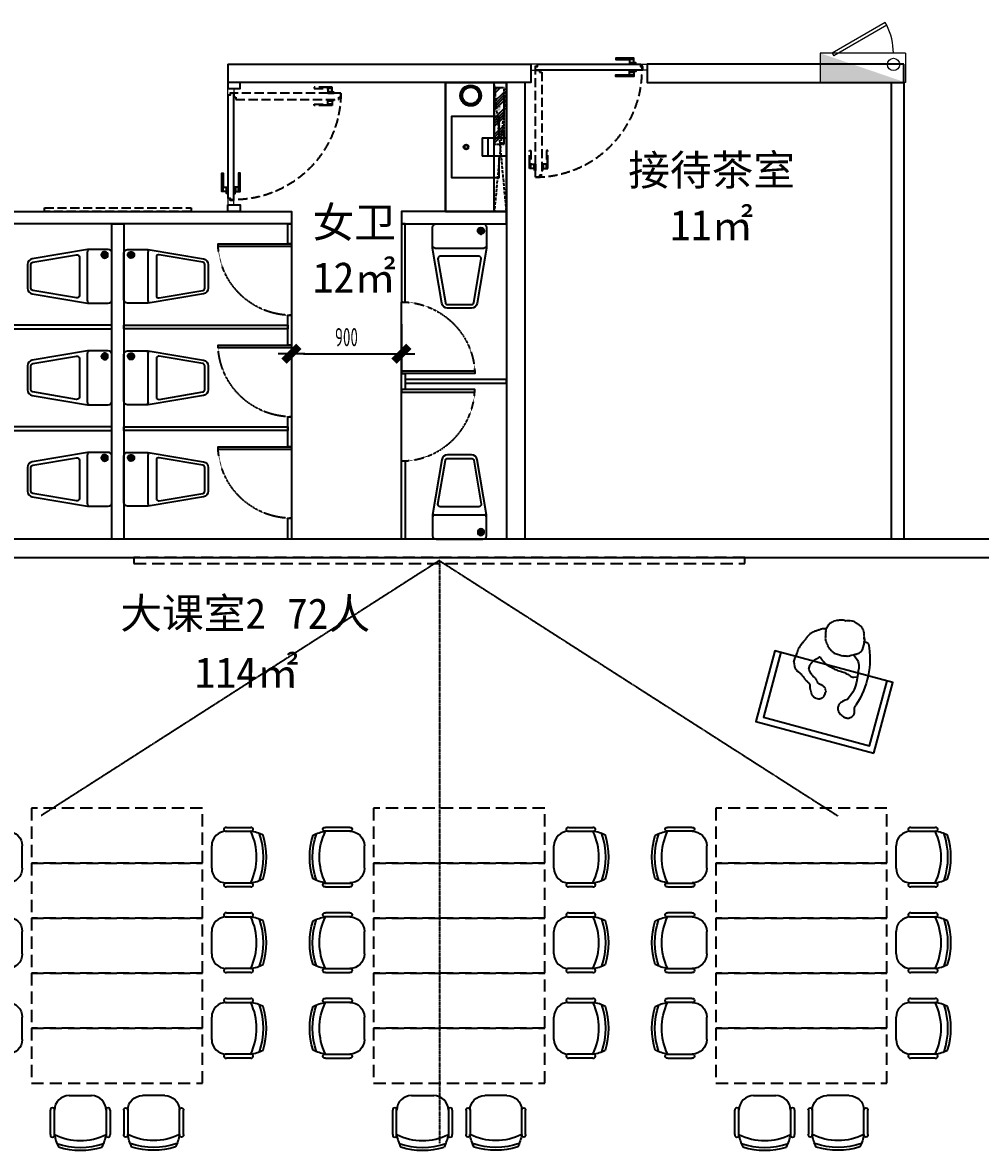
# Model space of a CAD drawing. Header units: millimetres. Extents: x 285006 to 3037698, y -2820855 to 192241.
# Drawn here: x 853195 to 861032, y 86593 to 95825 of the extents above; entities that cross this region are included whole.
import ezdxf
from ezdxf.enums import TextEntityAlignment as Align

# ---------------------------------------------------------------- set-up
doc = ezdxf.new("R2010")
doc.units = ezdxf.units.MM
doc.header["$PDMODE"] = 35
doc.header["$PDSIZE"] = -0.1
for name, pattern in [('__DASH', [0.35, 0.25, -0.1]), ('DASH', [0.35, 0.25, -0.1]), ('DASHED', [0.75, 0.5, -0.25]), ('HIDDEN', [0.375, 0.25, -0.125])]:
    doc.linetypes.add(name, pattern=pattern)
for name, color, linetype in [('!PboDS-洁具', 31, 'Continuous'), ('!PboDS-门', 60, 'Continuous'), ('!PboEL-剖面粗实线', 160, 'Continuous'), ('!PboGS-中号字', 40, 'Continuous'), ('___', 4, 'Continuous'), ('__附着_A10-J_KJ_2_B_28F_SEN22M3I_设计区$0$A_WALL_BRIK(砌块墙)', 190, 'Continuous'), ('DOOR', 60, 'Continuous'), ('DOOR--02', 8, 'Continuous'), ('DS-FINISH', 20, 'Continuous'), ('FF-FURN', 51, 'Continuous'), ('FF-TEXT', 50, 'Continuous'), ('FF-活动家具', 51, 'Continuous'), ('WALL', 255, 'Continuous')]:
    doc.layers.add(name, color=color, linetype=linetype)
doc.layers.add('1#C-6F$0$0XG-X', color=1, linetype='Continuous', lineweight=18)
doc.styles.add('!赫思Small', font='', dxfattribs={"width": 0.85})
doc.styles.add('CCD_DIM', font='archs.shx', dxfattribs={"width": 0.7})
doc.styles.add('DIA', font='')
doc.styles.get('!赫思Small').set_extended_font_data('SimSun')
doc.styles.get('DIA').set_extended_font_data('SimSun')
doc.dimstyles.new('DIM_100', dxfattribs={"dimscale": 100, "dimtxt": 1.5, "dimasz": 1, "dimexe": 1.5, "dimexo": 1.5, "dimgap": 0.6, "dimtad": 1, "dimdec": 0, "dimrnd": 5, "dimzin": 12, "dimdsep": 46, "dimtxsty": 'CCD_DIM', "dimblk": 'CCD_Dimension_Tick', "dimcen": 0.125, "dimclrd": 44, "dimclre": 44, "dimclrt": 50, "dimadec": 0, "dimazin": 0, "dimtfac": 1, "dimtdec": 0, "dimtix": 1, "dimtmove": 2, "dimatfit": 3, "dimldrblk": 'CCD_Leader_Dot', "dimfxl": 5, "dimtvp": 1, "dimtolj": 1, "dimtzin": 0, "dimarcsym": 0})

# ---------------------------------------------------------------- blocks, each defined once
blk = doc.blocks.new('1#C-6F$0$单出口带卷盘消火栓')
at = {"layer": '1#C-6F$0$0XG-X'}
for p, q in [((368866.2, -61966.5), (368866.2, -61726.5)), ((368866.2, -61726.5), (369566.2, -61726.5)), ((369566.2, -61966.5), (369566.2, -61726.5)), ((369021.3, -62194.5), (369453.7, -61944.8)), ((369466.2, -61966.5), (369453.7, -61944.8)), ((368866.2, -61966.5), (368966.2, -61966.5)), ((368966.2, -61966.5), (369466.2, -61966.5)), ((369033.2, -62216.5), (369466.2, -61966.5)), ((369466.2, -61966.5), (369566.2, -61966.5)), ((369021.3, -62194.5), (369033.8, -62216.2))]:
    blk.add_line(p, q, dxfattribs=at)
blk.add_circle((368964.5, -61874.2), 50, dxfattribs=at)
blk.add_arc((369466.2, -61966.5), 500, 180, 207.13402, dxfattribs=at)
blk.add_solid([(368866.2, -61726.5), (369566.2, -61966.5), (369566.2, -61726.5)], dxfattribs=at)
blk = doc.blocks.new('A$C64783269')
at = {"layer": 'FF-活动家具'}
for p, q in [((1, 151), (1, 400)), ((41, 151), (41, 400)), ((570, 399), (570, 150)), ((610, 399), (610, 150)), ((419, 0), (191, 0))]:
    blk.add_line(p, q, dxfattribs=at)
for centre, radius, start, end in [((461, 332), 426, 152.8506, 170.8394), ((305, -200), 730, 70.8382, 109.1021), ((305, -192), 752, 72.7146, 107.2107), ((149, 332), 426, 9.0894, 27.0688), ((21, 405), 20.8, 344.5058, 195.4229), ((305, -144), 604, 64.0229, 115.9163), ((590, 405), 20.8, 344.5058, 195.4229), ((21, 145), 20.8, 164.5058, 15.4229), ((191, 150), 150, 179.9644, 269.9644), ((419, 150), 150, 269.9644, 359.9644), ((590, 145), 20.8, 164.5058, 15.4229)]:
    blk.add_arc(centre, radius, start, end, dxfattribs=at)
blk = doc.blocks.new('DFGDFGHDTH')
at = {"layer": 'FF-FURN', "linetype": 'DASHED', "ltscale": 200}
for points in [[(3283807.9, 4592442), (3283807.9, 4591042), (3284257.9, 4591042), (3284257.9, 4592442)], [(3284257.9, 4592442), (3284257.9, 4591042), (3284707.9, 4591042), (3284707.9, 4592442)], [(3284707.9, 4592442), (3284707.9, 4591042), (3285157.9, 4591042), (3285157.9, 4592442)], [(3285157.9, 4592442), (3285157.9, 4591042), (3285607.9, 4591042), (3285607.9, 4592442)], [(3285607.9, 4592442), (3285607.9, 4591042), (3286057.9, 4591042), (3286057.9, 4592442)]]:
    blk.add_lwpolyline(points, close=True, dxfattribs=at)
at = {"layer": 'FF-FURN', "linetype": 'DASHED', "ltscale": 200, "xscale": 0.8, "yscale": 0.8, "zscale": 0.8}
for p in [(3283963.7, 4592517), (3284663.7, 4592517), (3285363.7, 4592517)]:
    blk.add_blockref('A$C64783269', p, dxfattribs=at)
at = {"layer": 'FF-FURN', "linetype": 'DASHED', "ltscale": 200}
for p, xscale, yscale, zscale, rotation in [((3286157.9, 4591797.8), -0.8, 0.8, 0.8, 269.9999999999999), ((3286157.9, 4591686.2), 0.8000000000000002, 0.8000000000000002, 0.8000000000000002, 270.0000006730583), ((3283963.7, 4590967.1), -0.8, 0.8, 0.8, 180), ((3284663.7, 4590967.1), -0.8, 0.8, 0.8, 180), ((3285363.7, 4590967.1), -0.8, 0.8, 0.8, 180)]:
    blk.add_blockref('A$C64783269', p, dxfattribs=dict(at, xscale=xscale, yscale=yscale, zscale=zscale, rotation=rotation))
blk = doc.blocks.new('A$C1C14294A')
at = {"layer": 'FF-活动家具', "color": 8}
for p, q in [((199.9, 552), (200, 554.6)), ((200, 554.6), (208.3, 562.1)), ((208.3, 562.1), (211.1, 564.6)), ((211.1, 564.6), (213.7, 564.4)), ((213.7, 564.4), (216.5, 566.9)), ((216.5, 566.9), (219.1, 566.8)), ((219.1, 566.8), (221.8, 569.3)), ((221.8, 569.3), (224.5, 569.1)), ((224.5, 569.1), (227.2, 571.6)), ((227.2, 571.6), (238, 576.3)), ((238, 576.3), (240.8, 578.8)), ((240.8, 578.8), (246.1, 581.1)), ((246.1, 581.1), (251.4, 580.8)), ((251.4, 580.8), (262.1, 585.5)), ((262.1, 585.5), (267.4, 585.2)), ((267.4, 585.2), (272.8, 587.6)), ((272.8, 587.6), (278.2, 589.9)), ((278.2, 589.9), (283.5, 592.3)), ((283.5, 592.3), (288.9, 594.6)), ((288.9, 594.6), (291.5, 594.5)), ((291.5, 594.5), (299.5, 596.7)), ((299.5, 596.7), (305.1, 601.7)), ((305.1, 601.7), (310.4, 604)), ((310.4, 604), (315.7, 603.7)), ((315.7, 603.7), (318.4, 606.2)), ((318.4, 606.2), (326.5, 608.4)), ((326.5, 608.4), (331.8, 610.8)), ((331.8, 610.8), (337.1, 610.5)), ((337.1, 610.5), (339.8, 613)), ((339.8, 613), (347.7, 612.6)), ((347.7, 612.6), (353.1, 614.9)), ((353.1, 614.9), (363.6, 614.3)), ((363.6, 614.3), (366.3, 616.8)), ((366.3, 616.8), (389.9, 615.6)), ((389.9, 615.6), (392.7, 618.1)), ((392.7, 618.1), (429.4, 616.1)), ((429.4, 616.1), (429.5, 618.7)), ((429.5, 618.7), (434.9, 621.1)), ((434.9, 621.1), (474.2, 619)), ((474.2, 619), (474.1, 616.4)), ((474.1, 616.4), (476.7, 616.2)), ((476.7, 616.2), (476.6, 613.6)), ((476.6, 613.6), (479.2, 613.5)), ((479.2, 613.5), (481.7, 610.7)), ((481.7, 610.7), (484.3, 610.5)), ((484.3, 610.5), (486.8, 607.8)), ((486.8, 607.8), (489.4, 607.6)), ((489.4, 607.6), (491.9, 604.9)), ((491.9, 604.9), (499.7, 604.5)), ((499.7, 604.5), (502.2, 601.7)), ((502.2, 601.7), (504.7, 598.9)), ((504.7, 598.9), (510, 598.7)), ((510, 598.7), (509.8, 596)), ((509.8, 596), (512.4, 595.9)), ((512.4, 595.9), (517.5, 593)), ((517.5, 593), (520, 590.2)), ((520, 590.2), (522.4, 584.8)), ((522.4, 584.8), (524.8, 582.1)), ((524.8, 582.1), (524.7, 579.5)), ((524.7, 579.5), (527.2, 576.7)), ((527.2, 576.7), (529.7, 573.9)), ((529.7, 573.9), (532.2, 571.2)), ((532.2, 571.2), (531.7, 563.3)), ((531.7, 563.3), (534.4, 563.1)), ((534.4, 563.1), (533.9, 555.3)), ((533.9, 555.3), (536.6, 555.1)), ((536.6, 555.1), (536.3, 549.9)), ((134.6, 460.7), (134.7, 463.4)), ((134.7, 463.4), (137.6, 468.5)), ((137.6, 468.5), (138, 476.3)), ((138, 476.3), (140.8, 478.8)), ((140.8, 478.8), (140.9, 481.5)), ((140.9, 481.5), (143.7, 483.9)), ((143.7, 483.9), (146.5, 486.4)), ((146.5, 486.4), (146.6, 489)), ((146.6, 489), (149.5, 494.2)), ((149.5, 494.2), (152.3, 496.6)), ((152.3, 496.6), (155, 499.1)), ((155, 499.1), (155.2, 501.7)), ((155.2, 501.7), (157.8, 501.6)), ((157.5, 501.6), (158, 508.4)), ((157.8, 501.6), (157.9, 504.2)), ((157.9, 504.2), (160.7, 506.7)), ((160.7, 506.7), (163.6, 511.8)), ((163.6, 511.8), (166.3, 514.3)), ((166.3, 514.3), (169.1, 516.8)), ((169.1, 516.8), (172, 521.9)), ((172, 521.9), (174.9, 527)), ((174.9, 527), (177.7, 529.5)), ((177.7, 529.5), (180.6, 534.6)), ((180.6, 534.6), (183.3, 537.1)), ((183.3, 537.1), (186.1, 539.6)), ((186.1, 539.6), (188.9, 542.1)), ((188.9, 542.1), (191.6, 544.5)), ((191.6, 544.5), (194.4, 547)), ((194.4, 547), (194.5, 549.7)), ((194.5, 549.7), (197.1, 549.5)), ((197.1, 549.5), (199.9, 552)), ((405.4, 462.1), (400, 459.8)), ((410.9, 467.1), (405.4, 462.1)), ((416.3, 469.4), (410.9, 467.1)), ((419.1, 471.9), (416.3, 469.4)), ((424.5, 474.3), (419.1, 471.9)), ((427.1, 474.1), (424.5, 474.3)), ((429.9, 476.6), (427.1, 474.1)), ((435.2, 479), (429.9, 476.6)), ((440.5, 478.7), (435.2, 479)), ((443.2, 481.2), (440.5, 478.7)), ((453.7, 480.6), (443.2, 481.2)), ((456.5, 483.1), (453.7, 480.6)), ((487.9, 481.4), (456.5, 483.1)), ((487.8, 478.8), (487.9, 481.4)), ((490.4, 478.6), (487.8, 478.8)), ((492.9, 475.9), (490.4, 478.6)), ((495.5, 475.7), (492.9, 475.9)), ((495.4, 473.1), (495.5, 475.7)), ((498, 473), (495.4, 473.1)), ((503.1, 470.1), (498, 473)), ((508.1, 464.6), (503.1, 470.1)), ((507.9, 461.9), (508.1, 464.6)), ((510.4, 459.2), (507.9, 461.9)), ((536.3, 549.9), (538.8, 547.1)), ((538.8, 547.1), (538.7, 545.6)), ((538.7, 545.6), (541.2, 542.7)), ((541.2, 542.7), (543, 540.8)), ((543, 540.8), (542.9, 538.9)), ((542.9, 538.9), (544.6, 535.1)), ((544.6, 535.1), (548.1, 531.1)), ((548.4, 530.8), (548.3, 528.2)), ((548.3, 528.2), (550.7, 525.4)), ((550.7, 525.4), (553.2, 522.7)), ((553.2, 522.7), (553.1, 520)), ((553.1, 520), (555.6, 517.3)), ((555.6, 517.3), (557.9, 511.9)), ((557.9, 511.9), (558.2, 510)), ((558.2, 510), (559.8, 506.2)), ((559.8, 506.2), (563.5, 504.1)), ((563.5, 504.1), (565.2, 502.2)), ((565.2, 502.2), (565.1, 500.3)), ((565.1, 500.3), (567, 500.2)), ((567, 500.2), (566.9, 498.3)), ((566.9, 498.3), (568.8, 498.2)), ((568.8, 498.2), (568.7, 496.4)), ((568.7, 496.4), (570.5, 496.3)), ((570.5, 496.3), (570.4, 494.4)), ((570.4, 494.4), (572.2, 492.4)), ((572.2, 492.4), (574, 490.5)), ((574, 490.5), (573.9, 488.6)), ((573.9, 488.6), (575.7, 488.5)), ((575.7, 488.5), (575.6, 486.6)), ((575.6, 486.6), (577.5, 486.5)), ((577.5, 486.5), (577.4, 484.7)), ((577.4, 484.7), (579.2, 482.7)), ((579.2, 482.7), (580.9, 480.7)), ((580.9, 480.7), (582.7, 478.8)), ((582.7, 478.8), (582.5, 475)), ((582.5, 475), (584.2, 473.1)), ((584.2, 473.1), (584.1, 471.2)), ((584.1, 471.2), (585.9, 469.3)), ((585.9, 469.3), (587.7, 467.3)), ((587.7, 467.3), (587.6, 465.4)), ((587.6, 465.4), (589.3, 463.5)), ((589.3, 463.5), (591.1, 461.5)), ((27.2, 369.1), (29.9, 371.6)), ((29.9, 371.6), (32.8, 376.7)), ((32.8, 376.7), (35.7, 381.8)), ((35.7, 381.8), (36, 387)), ((36, 387), (38.8, 389.5)), ((38.8, 389.5), (38.9, 392.1)), ((38.9, 392.1), (41.7, 394.6)), ((41.7, 394.6), (41.8, 397.3)), ((41.8, 397.3), (44.6, 399.7)), ((44.6, 399.7), (50.4, 410)), ((50.4, 410), (53.1, 412.4)), ((53.1, 412.4), (56, 417.6)), ((56, 417.6), (61.4, 419.9)), ((61.4, 419.9), (61.6, 422.5)), ((61.6, 422.5), (64.3, 425)), ((64.3, 425), (66.9, 424.9)), ((66.9, 424.9), (67.1, 427.5)), ((67.1, 427.5), (69.7, 427.4)), ((69.7, 427.4), (72.5, 429.8)), ((72.5, 429.8), (78, 434.8)), ((78, 434.8), (80.9, 439.9)), ((80.9, 439.9), (83.5, 439.8)), ((83.5, 439.8), (83.7, 442.4)), ((83.7, 442.4), (88.9, 442.1)), ((88.9, 442.1), (89, 444.7)), ((89, 444.7), (94.3, 444.5)), ((94.3, 444.5), (97, 446.9)), ((97, 446.9), (104.9, 446.5)), ((104.9, 446.5), (107.7, 449)), ((107.7, 449), (112.9, 448.7)), ((112.9, 448.7), (115.7, 451.2)), ((115.7, 451.2), (123.5, 450.8)), ((123.5, 450.8), (126.3, 453.3)), ((126.3, 453.3), (144.6, 452.3)), ((131.4, 450.4), (131.8, 458.3)), ((131.8, 458.3), (134.6, 460.7)), ((144.6, 452.3), (147.1, 449.5)), ((147.1, 449.5), (160.2, 448.8)), ((160.2, 448.8), (162.7, 446.1)), ((162.7, 446.1), (168, 445.8)), ((168, 445.8), (170.4, 443)), ((170.4, 443), (178.3, 442.6)), ((178.3, 442.6), (180.8, 439.9)), ((180.8, 439.9), (188.6, 439.4)), ((188.6, 439.4), (191.1, 436.7)), ((191.1, 436.7), (199, 436.3)), ((199, 436.3), (204.1, 433.4)), ((204.1, 433.4), (212, 432.9)), ((212, 432.9), (214.4, 430.2)), ((214.4, 430.2), (219.5, 427.3)), ((219.5, 427.3), (222.2, 427.1)), ((222.2, 427.1), (222, 424.5)), ((222, 424.5), (227.3, 424.2)), ((227.3, 424.2), (229.8, 421.5)), ((229.8, 421.5), (232.2, 418.7)), ((232.2, 418.7), (234.7, 415.9)), ((234.7, 415.9), (237.3, 415.8)), ((237.3, 415.8), (237.2, 413.2)), ((237.2, 413.2), (239.8, 413)), ((239.8, 413), (242.3, 410.3)), ((242.3, 410.3), (244.8, 407.5)), ((244.8, 407.5), (247.3, 404.7)), ((247.3, 404.7), (247.1, 402.1)), ((247.1, 402.1), (249.7, 402)), ((249.7, 402), (252.2, 399.2)), ((252.2, 399.2), (257.3, 396.3)), ((257.3, 396.3), (260, 396.2)), ((260, 396.2), (262.4, 393.4)), ((262.4, 393.4), (264.9, 390.6)), ((264.9, 390.6), (267.3, 385.3)), ((267.3, 385.3), (269.7, 382.5)), ((269.7, 382.5), (274.8, 379.6)), ((274.8, 379.6), (274.6, 374.3)), ((274.6, 374.3), (277, 371.6)), ((277, 371.6), (279.5, 368.8)), ((367, 432.6), (364.3, 430.1)), ((364.3, 430.1), (366.6, 424.7)), ((366.6, 424.7), (374.1, 416.4)), ((369.7, 432.4), (367, 432.6)), ((369.8, 435.1), (369.7, 432.4)), ((372.4, 434.9), (369.8, 435.1)), ((375.2, 437.4), (372.4, 434.9)), ((374.1, 416.4), (378.9, 408.3)), ((378, 439.9), (375.2, 437.4)), ((380.7, 442.4), (378, 439.9)), ((378.9, 408.3), (381.4, 405.5)), ((383.3, 442.2), (380.7, 442.4)), ((381.4, 405.5), (384, 405.4)), ((383.5, 444.9), (383.3, 442.2)), ((386.1, 444.7), (383.5, 444.9)), ((384, 405.4), (383.9, 402.7)), ((383.9, 402.7), (386.2, 397.4)), ((386.2, 447.3), (386.1, 444.7)), ((391.8, 452.3), (386.2, 447.3)), ((386.2, 397.4), (391, 389.2)), ((391, 389.2), (396, 383.7)), ((394.7, 457.4), (391.8, 452.3)), ((397.4, 459.9), (394.7, 457.4)), ((396, 383.7), (398.2, 375.7)), ((400, 459.8), (397.4, 459.9)), ((398.2, 375.7), (398.1, 373)), ((398.1, 373), (400.4, 367.7)), ((513, 459), (510.4, 459.2)), ((512.9, 456.4), (513, 459)), ((515.5, 456.3), (512.9, 456.4)), ((518, 453.5), (515.5, 456.3)), ((520.3, 448.1), (518, 453.5)), ((522.8, 445.3), (520.3, 448.1)), ((522.7, 442.7), (522.8, 445.3)), ((525.3, 442.6), (522.7, 442.7)), ((527.7, 437.2), (525.3, 442.6)), ((530.1, 434.4), (527.7, 437.2)), ((530, 431.8), (530.1, 434.4)), ((535, 426.3), (530, 431.8)), ((537.4, 423.5), (535, 426.3)), ((537.3, 420.9), (537.4, 423.5)), ((539.6, 415.5), (537.3, 420.9)), ((539.5, 412.9), (539.6, 415.5)), ((540.1, 411.5), (539.5, 412.9)), ((540.1, 411.5), (545.1, 404.1)), ((545, 402.2), (545.1, 404.1)), ((546.8, 402.1), (545, 402.2)), ((546.6, 398.4), (546.8, 402.1)), ((548.5, 398.3), (546.6, 398.4)), ((548.4, 396.4), (548.5, 398.3)), ((550.3, 396.3), (548.4, 396.4)), ((552, 394.4), (550.3, 396.3)), ((553.8, 392.4), (552, 394.4)), ((555.7, 392.3), (553.8, 392.4)), ((555.6, 390.4), (555.7, 392.3)), ((557.4, 390.3), (555.6, 390.4)), ((559.2, 388.4), (557.4, 390.3)), ((559.2, 388.4), (564.2, 382.6)), ((564, 380), (564.2, 382.6)), ((566.7, 379.9), (564, 380)), ((569.1, 377.1), (566.7, 379.9)), ((573.4, 374.7), (569.1, 377.1)), ((573.3, 372.7), (573.4, 374.7)), ((575.2, 372.6), (573.3, 372.7)), ((575, 368.8), (575.2, 372.6)), ((591.1, 461.5), (590.9, 457.8)), ((590.9, 457.8), (592.7, 455.8)), ((592.7, 455.8), (592.5, 452.1)), ((592.5, 452.1), (594.2, 450.1)), ((594.2, 450.1), (596, 448.1)), ((596, 448.1), (595.9, 446.3)), ((595.9, 446.3), (597.8, 446.2)), ((597.8, 446.2), (597.7, 444.3)), ((597.7, 444.3), (599.4, 442.3)), ((599.4, 442.3), (601.2, 440.4)), ((601.2, 440.4), (601.1, 438.5)), ((601.1, 438.5), (602.9, 436.6)), ((602.9, 436.6), (606.5, 434.5)), ((606.5, 434.5), (608.3, 432.5)), ((608.3, 432.5), (610.1, 432.4)), ((610.1, 432.4), (613.7, 430.4)), ((613.7, 430.4), (619.3, 430.1)), ((619.3, 430.1), (621.1, 428.1)), ((621.1, 428.1), (626.7, 427.8)), ((626.7, 427.8), (628.5, 425.8)), ((628.5, 425.8), (632.2, 425.6)), ((632.2, 425.6), (633.9, 423.7)), ((633.9, 423.7), (635.8, 423.6)), ((635.8, 423.6), (637.6, 421.6)), ((637.6, 421.6), (639.3, 419.6)), ((639.3, 419.6), (641.2, 419.5)), ((641.2, 419.5), (643, 417.6)), ((643, 417.6), (644.8, 417.5)), ((644.8, 417.5), (646.6, 415.5)), ((646.6, 415.5), (648.5, 415.4)), ((648.5, 415.4), (650.2, 413.5)), ((650.2, 413.5), (652, 411.5)), ((652, 411.5), (653.8, 411.4)), ((653.8, 411.4), (655.6, 409.4)), ((655.6, 409.4), (657.5, 409.3)), ((657.5, 409.3), (657.4, 407.5)), ((657.4, 407.5), (659.2, 407.4)), ((659.2, 407.4), (661, 405.4)), ((661, 405.4), (662.9, 405.3)), ((662.9, 405.3), (664.6, 403.3)), ((664.6, 403.3), (666.5, 403.2)), ((666.5, 403.2), (666.4, 401.4)), ((666.4, 401.4), (670.1, 401.2)), ((670.1, 401.2), (671.9, 399.2)), ((671.9, 399.2), (673.8, 399.1)), ((673.8, 399.1), (673.7, 397.2)), ((673.7, 397.2), (677.4, 397)), ((677.4, 397), (679.1, 395.1)), ((679.1, 395.1), (680.9, 393.1)), ((680.9, 393.1), (680.8, 391.2)), ((680.8, 391.2), (682.7, 391.2)), ((682.7, 391.2), (682.5, 387.4)), ((682.5, 387.4), (684.2, 385.5)), ((684.2, 385.5), (686, 383.5)), ((686, 383.5), (685.9, 381.6)), ((685.9, 381.6), (687.7, 379.7)), ((687.7, 379.7), (687.6, 377.8)), ((687.6, 377.8), (689.4, 377.7)), ((689.4, 377.7), (691.2, 375.7)), ((691.2, 375.7), (691, 372)), ((691, 372), (692.9, 371.9)), ((692.9, 371.9), (692.6, 366.3)), ((3.3, 284.3), (2.7, 273.3)), ((5.2, 286), (3.3, 284.3)), ((5.5, 291.4), (5.2, 286)), ((7.4, 293.2), (5.5, 291.4)), ((7.7, 298.6), (7.4, 293.2)), ((9.6, 300.4), (7.7, 298.6)), ((9.9, 305.8), (9.6, 300.4)), ((11.8, 307.5), (9.9, 305.8)), ((12, 311.2), (11.8, 307.5)), ((13.9, 312.9), (12, 311.2)), ((14.1, 316.6), (13.9, 312.9)), ((16, 318.3), (14.1, 316.6)), ((16.2, 321.9), (16, 318.3)), ((18.1, 323.6), (16.2, 321.9)), ((17.1, 327.5), (17.8, 340.6)), ((17.1, 327.5), (18.1, 323.6)), ((17.8, 340.6), (20.5, 343.1)), ((20.5, 343.1), (20.8, 348.4)), ((20.8, 348.4), (23.7, 353.5)), ((23.7, 353.5), (24, 358.7)), ((24, 358.7), (26.8, 361.2)), ((26.8, 361.2), (27.2, 369.1)), ((279.5, 368.8), (279.4, 366.2)), ((279.4, 366.2), (281.9, 363.4)), ((281.9, 363.4), (284.2, 358)), ((284.2, 358), (286.7, 355.3)), ((286.7, 355.3), (289.2, 352.5)), ((289.2, 352.5), (289, 349.9)), ((289, 349.9), (291.5, 347.1)), ((291.5, 347.1), (291.4, 344.5)), ((291.4, 344.5), (293.7, 339.1)), ((293.7, 339.1), (293.6, 336.5)), ((293.6, 336.5), (296.1, 333.7)), ((296.1, 333.7), (295.9, 331.1)), ((295.9, 331.1), (298.3, 325.7)), ((298.8, 316.8), (296.7, 277.8)), ((296.7, 277.8), (298.4, 274)), ((298.3, 325.7), (297.8, 317.8)), ((297.8, 317.8), (298.8, 316.8)), ((400.4, 367.7), (405.5, 364.7)), ((405.5, 364.7), (405.2, 359.5)), ((405.2, 359.5), (407.7, 356.7)), ((407.7, 356.7), (407.4, 351.5)), ((407.4, 351.5), (409.6, 343.5)), ((409.6, 343.5), (411.7, 332.8)), ((411.7, 332.8), (413.9, 324.8)), ((413.9, 324.8), (416.4, 322.1)), ((416.4, 322.1), (415.8, 311.6)), ((415.8, 311.6), (418.2, 306.2)), ((418.2, 306.2), (417.9, 300.9)), ((417.9, 300.9), (419.9, 290.3)), ((419.9, 290.3), (422.1, 282.3)), ((422.1, 282.3), (421.2, 263.9)), ((576.7, 366.9), (575, 368.8)), ((576.4, 361.3), (576.7, 366.9)), ((578.3, 361.2), (576.4, 361.3)), ((577.6, 348.1), (578.3, 361.2)), ((579.4, 346.1), (577.6, 348.1)), ((579.1, 340.5), (579.4, 346.1)), ((580.8, 338.6), (579.1, 340.5)), ((580.5, 333), (580.8, 338.6)), ((582.3, 331), (580.5, 333)), ((582.1, 327.3), (582.3, 331)), ((583.9, 325.3), (582.1, 327.3)), ((583.8, 323.5), (583.9, 325.3)), ((585.5, 321.5), (583.8, 323.5)), ((585.3, 317.8), (585.5, 321.5)), ((587.1, 315.8), (585.3, 317.8)), ((588.9, 313.8), (587.1, 315.8)), ((588.8, 312), (588.9, 313.8)), ((590.6, 311.9), (588.8, 312)), ((590.5, 310), (590.6, 311.9)), ((592.3, 308), (590.5, 310)), ((592.2, 306.2), (592.3, 308)), ((594, 304.2), (592.2, 306.2)), ((595.8, 304.1), (594, 304.2)), ((597.6, 302.1), (595.8, 304.1)), ((599.4, 302), (597.6, 302.1)), ((601.2, 300.1), (599.4, 302)), ((603.1, 300), (601.2, 300.1)), ((604.8, 298), (603.1, 300)), ((606.6, 296.1), (604.8, 298)), ((608.5, 296), (606.6, 296.1)), ((610.2, 294), (608.5, 296)), ((612, 292), (610.2, 294)), ((623.2, 291.4), (612, 292)), ((627, 293.1), (623.2, 291.4)), ((647.5, 292), (627, 293.1)), ((651.3, 293.7), (647.5, 292)), ((658.8, 293.3), (651.3, 293.7)), ((660.7, 295), (658.8, 293.3)), ((662.6, 294.9), (660.7, 295)), ((664.6, 296.7), (662.6, 294.9)), ((666.4, 296.6), (664.6, 296.7)), ((668.4, 298.4), (666.4, 296.6)), ((670.4, 300.1), (668.4, 298.4)), ((672.2, 300), (670.4, 300.1)), ((674.2, 301.8), (672.2, 300)), ((676.1, 303.6), (674.2, 301.8)), ((676.2, 305.4), (676.1, 303.6)), ((678.1, 305.3), (676.2, 305.4)), ((680.1, 307.1), (678.1, 305.3)), ((680.2, 309), (680.1, 307.1)), ((682.1, 310.7), (680.2, 309)), ((684.1, 312.5), (682.1, 310.7)), ((684.2, 314.4), (684.1, 312.5)), ((686.2, 316.1), (684.2, 314.4)), ((688.1, 317.9), (686.2, 316.1)), ((688.2, 319.8), (688.1, 317.9)), ((690.1, 319.7), (688.2, 319.8)), ((690.2, 321.5), (690.1, 319.7)), ((692.1, 323.3), (690.2, 321.5)), ((692.4, 328.9), (692.1, 323.3)), ((694.4, 330.7), (692.4, 328.9)), ((692.6, 366.3), (694.3, 364.3)), ((694.3, 364.3), (693.8, 355)), ((693.8, 355), (695.5, 351.2)), ((695.5, 351.2), (694.4, 330.7)), ((0.8, 271.6), (0, 257)), ((0, 257), (1.7, 255.1)), ((2.7, 273.3), (0.8, 271.6)), ((1.7, 255.1), (1.5, 251.5)), ((1.5, 251.5), (3.3, 249.5)), ((3.3, 249.5), (3.2, 247.7)), ((3.2, 247.7), (4.9, 245.8)), ((4.9, 245.8), (4.7, 242.2)), ((4.7, 242.2), (6.4, 240.2)), ((6.4, 240.2), (6.2, 236.6)), ((6.2, 236.6), (7.9, 234.7)), ((7.9, 234.7), (7.6, 229.2)), ((7.6, 229.2), (9.4, 227.3)), ((9.4, 227.3), (9.1, 221.8)), ((9.1, 221.8), (10.8, 219.9)), ((10.8, 219.9), (10.6, 216.3)), ((10.6, 216.3), (12.3, 214.4)), ((12.3, 214.4), (12, 208.9)), ((12, 208.9), (13.8, 207)), ((13.8, 207), (15.5, 205)), ((15.5, 205), (15.3, 201.4)), ((15.3, 201.4), (17, 199.5)), ((17, 199.5), (16.9, 197.7)), ((16.9, 197.7), (18.6, 195.7)), ((18.6, 195.7), (22.6, 185.1)), ((27.6, 179.6), (22.6, 185.1)), ((267.1, 185.3), (267, 182.6)), ((269.9, 187.8), (267.1, 185.3)), ((270, 190.4), (269.9, 187.8)), ((275.6, 195.4), (270, 190.4)), ((278.3, 197.8), (275.6, 195.4)), ((278.5, 200.6), (278.3, 197.8)), ((279.9, 201.9), (278.5, 200.6)), ((281.9, 203.7), (279.9, 201.9)), ((283.8, 205.4), (281.9, 203.7)), ((284.1, 210.9), (283.8, 205.4)), ((285.9, 210.8), (284.1, 210.9)), ((286.3, 218), (285.9, 210.8)), ((288.1, 217.9), (286.3, 218)), ((288.6, 227.1), (288.1, 217.9)), ((290.5, 228.8), (288.6, 227.1)), ((290.9, 236.1), (290.5, 228.8)), ((292.8, 237.8), (290.9, 236.1)), ((293.1, 243.3), (292.8, 237.8)), ((295, 245), (293.1, 243.3)), ((295.4, 252.3), (295, 245)), ((297.3, 254), (295.4, 252.3)), ((298.4, 274), (297.3, 254)), ((421.2, 263.9), (423.4, 255.9)), ((423.4, 255.9), (421.6, 221.8)), ((421.6, 221.8), (423.9, 216.4)), ((423.9, 216.4), (422.8, 195.4)), ((422.8, 195.4), (425, 187.4)), ((425, 187.4), (424.6, 179.5)), ((32.4, 171.4), (27.6, 179.6)), ((37.4, 165.9), (32.4, 171.4)), ((42.4, 160.4), (37.4, 165.9)), ((47.5, 157.5), (42.4, 160.4)), ((49.9, 154.7), (47.5, 157.5)), ((52.6, 154.6), (49.9, 154.7)), ((57.7, 151.7), (52.6, 154.6)), ((60.2, 148.9), (57.7, 151.7)), ((65.3, 146), (60.2, 148.9)), ((70.5, 145.7), (65.3, 146)), ((73, 143), (70.5, 145.7)), ((75.6, 142.8), (73, 143)), ((80.7, 139.9), (75.6, 142.8)), ((83.3, 139.8), (80.7, 139.9)), ((85.8, 137), (83.3, 139.8)), ((88.4, 136.9), (85.8, 137)), ((93.5, 134), (88.4, 136.9)), ((98.8, 133.7), (93.5, 134)), ((106.5, 130.7), (98.8, 133.7)), ((111.6, 127.8), (106.5, 130.7)), ((114.1, 125), (111.6, 127.8)), ((119.3, 124.7), (114.1, 125)), ((121.8, 122), (119.3, 124.7)), ((134.9, 121.3), (121.8, 122)), ((131.2, 116.7), (131.5, 121.4)), ((133, 114.8), (131.2, 116.7)), ((132.4, 103.8), (133, 114.8)), ((134.1, 101.9), (132.4, 103.8)), ((133.8, 96.5), (134.1, 101.9)), ((135.5, 94.5), (133.8, 96.5)), ((140, 118.4), (134.9, 121.3)), ((135.3, 90.9), (135.5, 94.5)), ((200.3, 115.1), (140, 118.4)), ((203.1, 117.6), (200.3, 115.1)), ((210.9, 117.2), (203.1, 117.6)), ((213.7, 119.7), (210.9, 117.2)), ((219.1, 122), (213.7, 119.7)), ((221.8, 124.5), (219.1, 122)), ((222, 127.2), (221.8, 124.5)), ((224.6, 127), (222, 127.2)), ((227.4, 129.5), (224.6, 127)), ((232.7, 131.8), (227.4, 129.5)), ((235.5, 134.3), (232.7, 131.8)), ((235.6, 137), (235.5, 134.3)), ((238.4, 139.4), (235.6, 137)), ((241.3, 144.5), (238.4, 139.4)), ((244.1, 147), (241.3, 144.5)), ((246.8, 149.5), (244.1, 147)), ((249.7, 154.6), (246.8, 149.5)), ((252.6, 159.7), (249.7, 154.6)), ((255.5, 164.8), (252.6, 159.7)), ((255.7, 167.5), (255.5, 164.8)), ((258.4, 169.9), (255.7, 167.5)), ((261.3, 175.1), (258.4, 169.9)), ((264.2, 180.2), (261.3, 175.1)), ((267, 182.6), (264.2, 180.2)), ((434.2, 113.2), (421.8, 85.7)), ((424.6, 179.5), (427, 176.8)), ((427, 176.8), (426.5, 166.3)), ((426.5, 166.3), (428.8, 160.9)), ((428.8, 160.9), (431.2, 155.5)), ((431.2, 155.5), (430.9, 150.2)), ((430.9, 150.2), (433.2, 144.9)), ((433.2, 144.9), (435.4, 136.8)), ((434.3, 115.9), (434.2, 113.2)), ((437.1, 118.3), (434.3, 115.9)), ((435.4, 136.8), (437.6, 128.8)), ((437.6, 128.8), (437.1, 118.3)), ((137.2, 90.8), (135.3, 90.9)), ((136.9, 85.3), (137.2, 90.8)), ((138.6, 83.4), (136.9, 85.3))]:
    blk.add_line(p, q, dxfattribs=at)
blk.add_lwpolyline([(140.3, 119.9, -0.214441), (104.3, 131.5)], format="xyb", dxfattribs=at)
for points in [[(259.9, 172.5), (270, 157.1), (280.6, 142.4), (292.1, 129.1), (304.9, 117.8), (315.3, 111.1), (326.6, 105.8), (338.5, 101.4), (351, 97.9), (377.1, 92.7), (403.8, 88.6), (467.3, 78.8), (498.2, 76.3), (513.5, 76.2), (528.8, 77.3), (552.5, 81.1), (576.2, 87.3), (623.3, 103.3)], [(623.3, 103.3), (636.4, 120.4), (643.5, 128.6), (651.1, 136.3), (659.9, 143.6), (664.5, 146.9), (669.4, 149.9), (674.4, 152.4), (679.6, 154.6), (684.9, 156.3), (690.4, 157.5), (696, 158), (701.6, 158.1), (707.2, 157.6), (712.8, 156.6), (718.3, 155.1), (723.5, 153.1), (728.6, 150.6), (733.3, 147.7), (737.1, 144.8), (740.6, 141.7), (746.9, 134.7), (752.4, 127), (757.2, 118.7), (761.9, 109.2), (765.7, 99.4), (768.5, 89.4), (769.4, 84.2), (770.1, 79.1), (770.3, 74.1), (770.2, 69.1), (769.8, 64.2), (769, 59.2), (767.8, 54.4), (766.1, 49.6), (764.1, 45), (761.5, 40.6), (757.2, 34.6), (752.1, 29.2), (746.3, 24.4), (740, 20.4), (733.4, 17.2), (726.5, 15.1), (719.6, 14), (716.2, 13.9), (712.8, 14.2), (709.1, 14.9), (705.4, 15.9), (698.1, 18.6), (690.8, 21.7), (683.4, 24.5), (678.6, 25.8), (673.8, 26.7), (668.9, 27.1), (664, 27), (659.2, 26.5), (654.4, 25.6), (644.9, 23.1)], [(394.7, 91.2), (391.5, 90.5)]]:
    blk.add_lwpolyline(points, dxfattribs=at)
blk.add_arc((466.5, 680.5), 681.2, 241.22387, 285.1854, dxfattribs=at)
blk = doc.blocks.new('DSGFDGDFGDG')
at = {"layer": 'FF-活动家具', "elevation": 0}
blk.add_lwpolyline([(3272359.6, 4574369.6), (3271759.6, 4574369.6), (3271759.6, 4575369.6), (3272359.6, 4575369.6)], close=True, dxfattribs=at)
blk.add_lwpolyline([(3271759.6, 4575319.6), (3272309.6, 4575319.6), (3272309.6, 4574419.6), (3271759.6, 4574419.6)], dxfattribs=at)
at = {"layer": 'FF-活动家具', "color": 8, "rotation": 3.435837834233141}
blk.add_blockref('A$C1C14294A', (3271374.6, 4574551.7, 0), dxfattribs=at)
blk = doc.blocks.new('做成ACAD TuKuai0408')
at = {"linetype": 'Continuous'}
blk.add_lwpolyline([(0, -191.5, 0.428333), (28.5, -220), (199.3, -220), (650.1, -144.1, 0.366124), (689.7, -97.2), (689.7, 97.2, 0.366124), (650.1, 144.1), (199.3, 220), (28.5, 220, 0.415921), (0, 191.5)], format="xyb", close=True, dxfattribs=at)
blk.add_lwpolyline([(199.3, 201), (199.3, -201)], dxfattribs=at)
blk.add_lwpolyline([(661.2, 97.2), (661.2, -97.2, -0.366124), (645.4, -116), (287.5, -176.3, -0.463996), (265.3, -157.5), (265.3, 157.5, -0.463996), (287.5, 176.3), (645.4, 116, -0.366124), (661.2, 97.2)], format="xyb", dxfattribs=at)
blk.add_lwpolyline([(57.6, -171.2), (85.3, -171.2), (85.3, -180.4), (57.6, -180.4)], close=True, dxfattribs=at)
for centre, radius, start, end in [((180.3, 201), 19, 0, 90), ((57.6, -175.1), 26.5, 8.44092, 348.35302), ((180.3, -201), 19, 270.00001, 0)]:
    blk.add_arc(centre, radius, start, end, dxfattribs=at)
at = {"color": 8, "linetype": 'Continuous'}
for radius, start, end in [(21.5, 10.42825, 345.5854), (16.5, 13.65152, 341.05894), (11.5, 19.82009, 332.20409)]:
    blk.add_arc((57.6, -175.1), radius, start, end, dxfattribs=at)
blk = doc.blocks.new('156g1reh1trh1tr')
at = {"layer": '!PboDS-门'}
blk.add_lwpolyline([(-104292, 114364), (-104292, 114394), (-105092, 114394), (-105092, 114364)], close=True, dxfattribs=at)
at = {"layer": '!PboDS-门', "color": 8, "linetype": 'HIDDEN', "ltscale": 10}
blk.add_arc((-104291, 114342), 802, 90.0917, 178.0896, dxfattribs=at)
blk = doc.blocks.new('YQ0707170331')
at = {"layer": '!PboEL-剖面粗实线', "linetype": 'DASH', "ltscale": 10}
h = blk.add_hatch(dxfattribs=at)
h.set_pattern_fill('ANSI34', color=250, scale=5, style=0)
h.set_pattern_definition([(45, (-332280.99, 166533.44), (-67.35192, 67.35192), []), (45, (-332258.54, 166533.44), (-67.35192, 67.35192), []), (45, (-332236.09, 166533.44), (-67.35192, 67.35192), []), (45, (-332213.64, 166533.44), (-67.35192, 67.35192), [])])
h.paths.add_polyline_path([(0, 0), (460, 0), (460, -80), (0, -80)])
at = {"layer": '!PboEL-剖面粗实线', "color": 8, "linetype": 'DASH', "ltscale": 10}
blk.add_lwpolyline([(0, 0), (460, 0), (460, -80), (0, -80)], close=True, dxfattribs=at)
at = {"layer": '!PboGS-中号字', "style": '!赫思Small', "width": 0.85}
blk.add_text('隐藏式抽纸盒和皂液器', height=16, dxfattribs=at).set_placement((318.3, -48.8), align=Align.RIGHT)
blk = doc.blocks.new('M--850')
at = {"layer": 'DOOR'}
blk.add_lwpolyline([(-912, 50), (-38, 50), (-38, 18), (-53, 18), (-53, 0), (-897, 0), (-897, 18), (-912, 18), (-912, 50)], dxfattribs=at)
at = {"layer": 'DOOR--02', "linetype": 'DASH', "ltscale": 300}
for p, q in [((-136, 819), (-136, 705)), ((10, 819), (10, 705))]:
    blk.add_line(p, q, dxfattribs=at)
at = {"layer": 'DOOR--02'}
for p, q in [((-807, 98), (-693, 98)), ((-807, -48), (-693, -48))]:
    blk.add_line(p, q, dxfattribs=at)
at = {"layer": 'DOOR--02', "linetype": 'DASH', "ltscale": 300}
for points in [[(-38, 924), (-38, 50), (-70, 50), (-70, 65), (-88, 65), (-88, 909), (-70, 909), (-70, 924), (-38, 924)], [(-100, 820), (-100, 854.5), (-138, 854.5), (-138, 811.5)], [(-138, 854.5), (-126, 845), (-126, 819)], [(-88, 818.7), (-88, 869), (-98, 869), (-98, 818.7), (-88, 818.7)], [(-98, 852.5), (-88, 852.5)], [(-98, 835.5), (-88, 835.5)], [(-38, 869), (-38, 869)], [(-38, 818.7), (-38, 869), (-28, 869), (-28, 818.7), (-38, 818.7)], [(-28, 852.5), (-38, 852.5)], [(-28, 835.5), (-38, 835.5)], [(-26, 820), (-26, 854.5), (12, 854.5), (12, 811.5)], [(12, 854.5), (0, 845), (0, 819)], [(-138, 819), (-138, 705), (-126, 705), (-126, 819)], [(-128, 819), (-138, 819)], [(-128, 819), (-100, 819), (-100, 819)], [(2, 819), (-26, 819), (-26, 819)], [(12, 819), (12, 705), (0, 705), (0, 819)], [(2, 819), (12, 819)]]:
    blk.add_lwpolyline(points, dxfattribs=at)
for points in [[(-100, 854), (-100, 819.5), (-98, 819.5), (-98, 854)], [(-26, 854), (-26, 819.5), (-28, 819.5), (-28, 854)]]:
    blk.add_lwpolyline(points, close=True, dxfattribs=at)
at = {"layer": 'DOOR--02'}
for points in [[(-808, 62), (-842.5, 62), (-842.5, 100), (-799.5, 100)], [(-807, 100), (-693, 100), (-693, 88), (-807, 88)], [(-807, 90), (-807, 100)], [(-806.7, 50), (-857, 50), (-857, 60), (-806.7, 60), (-806.7, 50)], [(-857, 50), (-857, 50)], [(-807, 90), (-807, 62), (-807, 62)], [(-806.7, 0), (-857, 0), (-857, -10), (-806.7, -10), (-806.7, 0)], [(-808, -12), (-842.5, -12), (-842.5, -50), (-799.5, -50)], [(-807, -40), (-807, -12), (-807, -12)], [(-807, -50), (-693, -50), (-693, -38), (-807, -38)], [(-807, -40), (-807, -50)]]:
    blk.add_lwpolyline(points, dxfattribs=at)
at = {"layer": 'DOOR--02', "ltscale": 0.1}
for points in [[(-842.5, 100), (-833, 88), (-807, 88)], [(-840.5, 60), (-840.5, 50)], [(-823.5, 60), (-823.5, 50)], [(-842.5, -50), (-833, -38), (-807, -38)], [(-840.5, -10), (-840.5, 0)], [(-823.5, -10), (-823.5, 0)]]:
    blk.add_lwpolyline(points, dxfattribs=at)
at = {"layer": 'DOOR--02'}
for points in [[(-842, 62), (-807.5, 62), (-807.5, 60), (-842, 60)], [(-842, -12), (-807.5, -12), (-807.5, -10), (-842, -10)]]:
    blk.add_lwpolyline(points, close=True, dxfattribs=at)
at = {"layer": 'DOOR--02', "linetype": 'DASH', "ltscale": 300}
blk.add_arc((-35, 50), 874, 90.19667, 182.09824, dxfattribs=at)
at = {"layer": 'DS-FINISH', "linetype": 'Continuous', "lineweight": 0, "ltscale": 1000}
for points in [[(-915, 15), (-900, 15), (-900, 0), (-950, 0), (-950, 50), (-915, 50)], [(-35, 15), (-50, 15), (-50, 0), (0, 0), (0, 50), (-35, 50)]]:
    blk.add_lwpolyline(points, close=True, dxfattribs=at)
blk = doc.blocks.new('*U507')
blk.add_blockref('M--850', (0, 0))
blk = doc.blocks.new('CCD_Dimension_Tick')
at = {"color": 0, "linetype": 'ByBlock'}
for p, q in [((-1.091, 0), (0, 0)), ((0, 0), (1.091, 0))]:
    blk.add_line(p, q, dxfattribs=at)
at = {"color": 0, "linetype": 'Continuous', "const_width": 0.608}
blk.add_lwpolyline([(-0.61, -0.61), (0.61, 0.61)], dxfattribs=at)
blk = doc.blocks.new('*D872')
at = {"layer": '___', "color": 44, "lineweight": -2, "transparency": 16777216}
for p, q in [((855395.1, 93358.4), (855395.1, 92967.4)), ((856295.1, 93358.4), (856295.1, 92967.4)), ((855495.1, 93117.4), (856195.1, 93117.4))]:
    blk.add_line(p, q, dxfattribs=at)
at = {"layer": 'Defpoints', "color": 0, "transparency": 16777216}
for p in [(855395.1, 93508.4), (856295.1, 93508.4), (856295.1, 93117.4)]:
    blk.add_point(p, dxfattribs=at)
at = {"layer": '___', "color": 44, "lineweight": -2, "transparency": 16777216, "xscale": 100, "yscale": 100, "zscale": 100, "rotation": 180}
blk.add_blockref('CCD_Dimension_Tick', (855395.1, 93117.4), dxfattribs=at)
at = {"layer": '___', "color": 44, "lineweight": -2, "transparency": 16777216, "xscale": 100, "yscale": 100, "zscale": 100}
blk.add_blockref('CCD_Dimension_Tick', (856295.1, 93117.4), dxfattribs=at)
at = {"layer": '___', "color": 50, "transparency": 16777216, "insert": (855845.1, 93252.4), "char_height": 150, "attachment_point": 5, "style": 'CCD_DIM'}
blk.add_mtext('\\A1;900', dxfattribs=at)
blk = doc.blocks.new('CCD_Leader_Dot')
at = {"color": 0, "linetype": 'ByBlock'}
blk.add_line((-5, 0), (-10, 0), dxfattribs=at)
at = {"color": 0, "linetype": 'ByBlock', "const_width": 5}
blk.add_lwpolyline([(-2.5, 0, 1), (2.5, 0, 1)], format="xyb", close=True, dxfattribs=at)

msp = doc.modelspace()

# ---------------------------------------------------------------- hatches: boundary and pattern name
at = {"layer": '!PboDS-洁具'}
h = msp.add_hatch(dxfattribs=at)
h.set_pattern_fill('STEEL', color=256, scale=2, style=0)
h.set_pattern_definition([(45, (-2373092.964, -4559564.3936), (-4.4901280605, 4.4901280605), []), (45, (-2373092.964, -4559561.2186), (-4.4901280605, 4.4901280605), [])])
edge = h.paths.add_edge_path()
edge.add_arc((856861.7, 95228.4), 70, 180, 540)
edge = h.paths.add_edge_path()
edge.add_arc((856861.7, 95228.4), 85, 180, 360)
edge.add_arc((856861.7, 95228.4), 85, 360, 540)

# ---------------------------------------------------------------- linework, layer by layer
at = {"layer": '!PboDS-洁具', "color": 8, "ltscale": 50}
for p, q in [((856955.1, 94882.8, 0), (857143.2, 94882.8, 0)), ((856955.1, 94882.8, 0), (856955.1, 94732.8, 0)), ((857005.1, 94732.8, 0), (857005.1, 94882.8, 0)), ((857143.2, 94732.8, 0), (856955.1, 94732.8, 0))]:
    msp.add_line(p, q, dxfattribs=at)
at = {"layer": '!PboDS-洁具'}
for points in [[(857155.1, 94280.1), (856655.1, 94280.1), (856655.1, 95335.5), (857155.1, 95335.5)], [(855395.1, 94016.8), (855365.1, 94016.8), (855365.1, 94180.1), (855395.1, 94180.1)], [(856295.1, 93540.1), (856325.1, 93540.1), (856325.1, 94180.1), (856295.1, 94180.1)], [(852585.3, 93320.1), (853925.3, 93320.1), (853925.3, 93350.1), (852585.3, 93350.1)], [(855365.1, 93320.1), (854025.1, 93320.1), (854025.1, 93350.1), (855365.1, 93350.1)], [(855395.1, 93186.8), (855365.1, 93186.8), (855365.1, 93431.8), (855395.1, 93431.8)], [(856295.1, 92955.1), (856325.1, 92955.1), (856325.1, 92825.1), (856295.1, 92825.1)], [(856325.1, 92905.1), (856325.1, 92875.1), (857155.1, 92875.1), (857155.1, 92905.1)], [(855395.1, 92356.8), (855365.1, 92356.8), (855365.1, 92601.8), (855395.1, 92601.8)], [(852585.3, 92490.1), (853925.3, 92490.1), (853925.3, 92520.1), (852585.3, 92520.1)], [(855365.1, 92490.1), (854025.1, 92490.1), (854025.1, 92520.1), (855365.1, 92520.1)], [(856295.1, 92240.1), (856325.1, 92240.1), (856325.1, 91600.1), (856295.1, 91600.1)], [(855395.1, 91600.1), (855365.1, 91600.1), (855365.1, 91771.8), (855395.1, 91771.8)]]:
    msp.add_lwpolyline(points, close=True, dxfattribs=at)
at = {"layer": '!PboDS-洁具', "elevation": 0}
msp.add_lwpolyline([(856655.1, 94280.1), (857155.1, 94280.1), (857155.1, 95335.5), (856655.1, 95335.5)], close=True, dxfattribs=at)
at = {"layer": '!PboDS-洁具'}
for points in [[(857155.1, 95335.5), (857155.1, 94280.1), (857055.1, 94280.1), (857055.1, 95335.5), (857155.1, 95335.5)], [(855395.1, 94016.8), (855395.1, 91771.8)], [(856295.1, 92955.1), (856295.1, 93540.1)], [(856295.1, 92240.1), (856295.1, 92825.1)]]:
    msp.add_lwpolyline(points, dxfattribs=at)
at = {"layer": '!PboDS-洁具', "linetype": '__DASH', "ltscale": 100}
msp.add_lwpolyline([(857155.1, 95335.5), (857055.1, 94280.1)], dxfattribs=at)
at = {"layer": '!PboDS-洁具', "linetype": '__DASH', "ltscale": 100, "elevation": 0}
msp.add_lwpolyline([(857155.1, 94280.1), (857055.1, 95335.5)], dxfattribs=at)
at = {"layer": '!PboDS-洁具', "ltscale": 3, "elevation": 0}
msp.add_lwpolyline([(857095.1, 94873.3), (857095.1, 95057.8), (856705.1, 95057.8), (856705.1, 94557.8), (857095.1, 94557.8), (857095.1, 94723.3)], dxfattribs=at)
at = {"layer": '!PboDS-洁具', "ltscale": 3}
for centre, radius in [((856861.7, 95228.4, 0), 85), ((856861.7, 95228.4, 0), 70), ((856861.7, 95228.4, 0), 68), ((856824.1, 94807.8, 0), 20), ((856824.1, 94807.8, 0), 15)]:
    msp.add_circle(centre, radius, dxfattribs=at)
at = {"color": 8, "linetype": 'DASH'}
for q in [(853347.3, 89338.8, 0), (856605.6, 86658.2, 0), (859864, 89338.8, 0)]:
    msp.add_line((856605.6, 91425.1, 0), q, dxfattribs=at)
at = {"layer": 'FF-FURN', "linetype": 'DASH', "ltscale": 300}
msp.add_lwpolyline([(853375.3, 94280.1), (853375.3, 94310.1), (854575.3, 94310.1), (854575.3, 94280.1), (853375.3, 94280.1)], dxfattribs=at)
at = {"layer": 'FF-FURN', "linetype": 'DASHED', "ltscale": 200, "elevation": 0}
msp.add_lwpolyline([(854105.6, 91450.1), (854105.6, 91400.1), (859105.6, 91400.1), (859105.6, 91450.1)], close=True, dxfattribs=at)
at = {"layer": 'WALL', "elevation": 0}
for points in [[(854875.3, 95485.5), (857355.1, 95485.5), (857355.1, 95335.5), (854875.3, 95335.5)], [(854875.3, 95485.5), (854875.3, 95335.5)]]:
    msp.add_lwpolyline(points, dxfattribs=at)
for points in [[(860405.7, 95485.5), (858305.1, 95485.5), (858305.1, 95335.5), (860405.7, 95335.4)], [(860305.7, 95335.4), (860405.7, 95335.4), (860405.7, 91600.1), (860305.7, 91600.1)], [(851105.6, 91450.1), (861605.7, 91450.1), (861605.7, 91600.1), (851105.6, 91600.1)]]:
    msp.add_lwpolyline(points, close=True, dxfattribs=at)
at = {"layer": 'WALL'}
for points in [[(854875.3, 95285.5), (854975.3, 95285.5), (854975.3, 95335.5), (854875.3, 95335.5)], [(852555.3, 94280.1), (855395.3, 94280.1), (855395.3, 94180.1), (852555.3, 94180.1)], [(854875.3, 94335.5), (854975.3, 94335.5), (854975.3, 94280.1), (854875.3, 94280.1)], [(856295.1, 94180.1), (857155.1, 94180.1), (857155.1, 94280.1), (856295.1, 94280.1)], [(853925.3, 94180.1), (854025.1, 94180.1), (854025.1, 91600.1), (853925.3, 91600.1)]]:
    msp.add_lwpolyline(points, close=True, dxfattribs=at)
for points in [[(857155.1, 95335.5), (857155.1, 91600.1)], [(857305.1, 95335.5), (857305.1, 91600.1)]]:
    msp.add_lwpolyline(points, dxfattribs=at)

# ---------------------------------------------------------------- block references
at = {"layer": '!PboDS-洁具', "xscale": -1}
for name, p, rotation in [('YQ0707170331', (857055.1, 95290.8), 90), ('做成ACAD TuKuai0408', (856770.4, 94180.1), 90.00000000000007), ('做成ACAD TuKuai0408', (854025.1, 93750.1), 180), ('做成ACAD TuKuai0408', (854025.1, 92920.1), 180), ('做成ACAD TuKuai0408', (854025.1, 92090.1), 180)]:
    msp.add_blockref(name, p, dxfattribs=dict(at, rotation=rotation))
at = {"layer": '!PboDS-洁具'}
for p, rotation in [((853925.3, 93750.1), 179.9999999999999), ((853925.3, 92920.1), 179.9999999999999), ((853925.3, 92090.1), 179.9999999999999), ((856770.4, 91600.1), 89.99999999999993)]:
    msp.add_blockref('做成ACAD TuKuai0408', p, dxfattribs=dict(at, rotation=rotation))
at = {"layer": '!PboDS-门', "extrusion": (0, 0, -1), "yscale": 0.7499999999720603, "zscale": -0.7499999999720603, "rotation": 180}
for p, xscale in [((-933614.1, 179789.5), 0.7499999999720603), ((-933614.1, 178959.5), 0.7499999999720603), ((-778076.1, 178597.9), -0.7499999999720603), ((-933614.1, 178129.5), 0.7499999999720603)]:
    msp.add_blockref('156g1reh1trh1tr', p, dxfattribs=dict(at, xscale=xscale))
at = {"layer": '!PboDS-门', "extrusion": (0, 0, -1), "xscale": 0.7499999999720603, "yscale": 0.7499999999720603, "zscale": -0.7499999999720603}
msp.add_blockref('156g1reh1trh1tr', (-778076.1, 7182.3), dxfattribs=at)
at = {"layer": '1#C-6F$0$0XG-X', "rotation": 179.999308721688}
msp.add_blockref('1#C-6F$0$单出口带卷盘消火栓', (1229285.8, 33604.5), dxfattribs=at)
at = {"layer": '__附着_A10-J_KJ_2_B_28F_SEN22M3I_设计区$0$A_WALL_BRIK(砌块墙)', "xscale": -1, "rotation": 75.00000000000006}
msp.add_blockref('DSGFDGDFGDG', (6125611.7, 2066772.4), dxfattribs=at)
at = {"layer": '__附着_A10-J_KJ_2_B_28F_SEN22M3I_设计区$0$A_WALL_BRIK(砌块墙)', "rotation": 270}
for p in [(-3737774.3, 3373208), (-3734974.3, 3373208), (-3732174.3, 3373208)]:
    msp.add_blockref('DFGDFGHDTH', p, dxfattribs=at)
at = {"layer": 'DS-FINISH', "rotation": 180}
msp.add_blockref('*U507', (857355.1, 95485.5, 0), dxfattribs=at)
at = {"layer": 'DS-FINISH', "xscale": -1, "rotation": 270}
msp.add_blockref('*U507', (854875.3, 95285.5), dxfattribs=at)

# ---------------------------------------------------------------- texts
at = {"layer": 'FF-TEXT', "color": 50, "style": 'DIA'}
for s, p in [('接待茶室', (858833, 94494.4, 0)), ('女卫', (855909.8, 94066.9, 0))]:
    msp.add_text(s, height=250, rotation=0.08483, dxfattribs=at).set_placement(p, align=Align.CENTER)
for s, p in [('11㎡', (858833, 94193.6, 0)), ('12㎡', (855909.8, 93766.1, 0))]:
    msp.add_text(s, height=250, rotation=0.08483, dxfattribs=at).set_placement(p, align=Align.MIDDLE)
for s, p in [('大课室2 72人 ', (855102.4, 90992.7)), ('114㎡', (855028.8, 90510.1))]:
    msp.add_text(s, height=250, rotation=359.91517, dxfattribs=at).set_placement(p, align=Align.MIDDLE_CENTER)

# ---------------------------------------------------------------- dimensions: what is measured, and where the dimension line sits
at = {"layer": '___'}
dim = msp.add_aligned_dim(p1=(855395.1, 93508.4), p2=(856295.1, 93508.4), distance=-391, dimstyle='DIM_100', override={"dimfxlon": 1}, dxfattribs=at)
dim.commit()
dim.dimension.update_dxf_attribs({"geometry": '*D872', "text_midpoint": (855845.1, 93252.4)})

doc.saveas('drawing.dxf')
